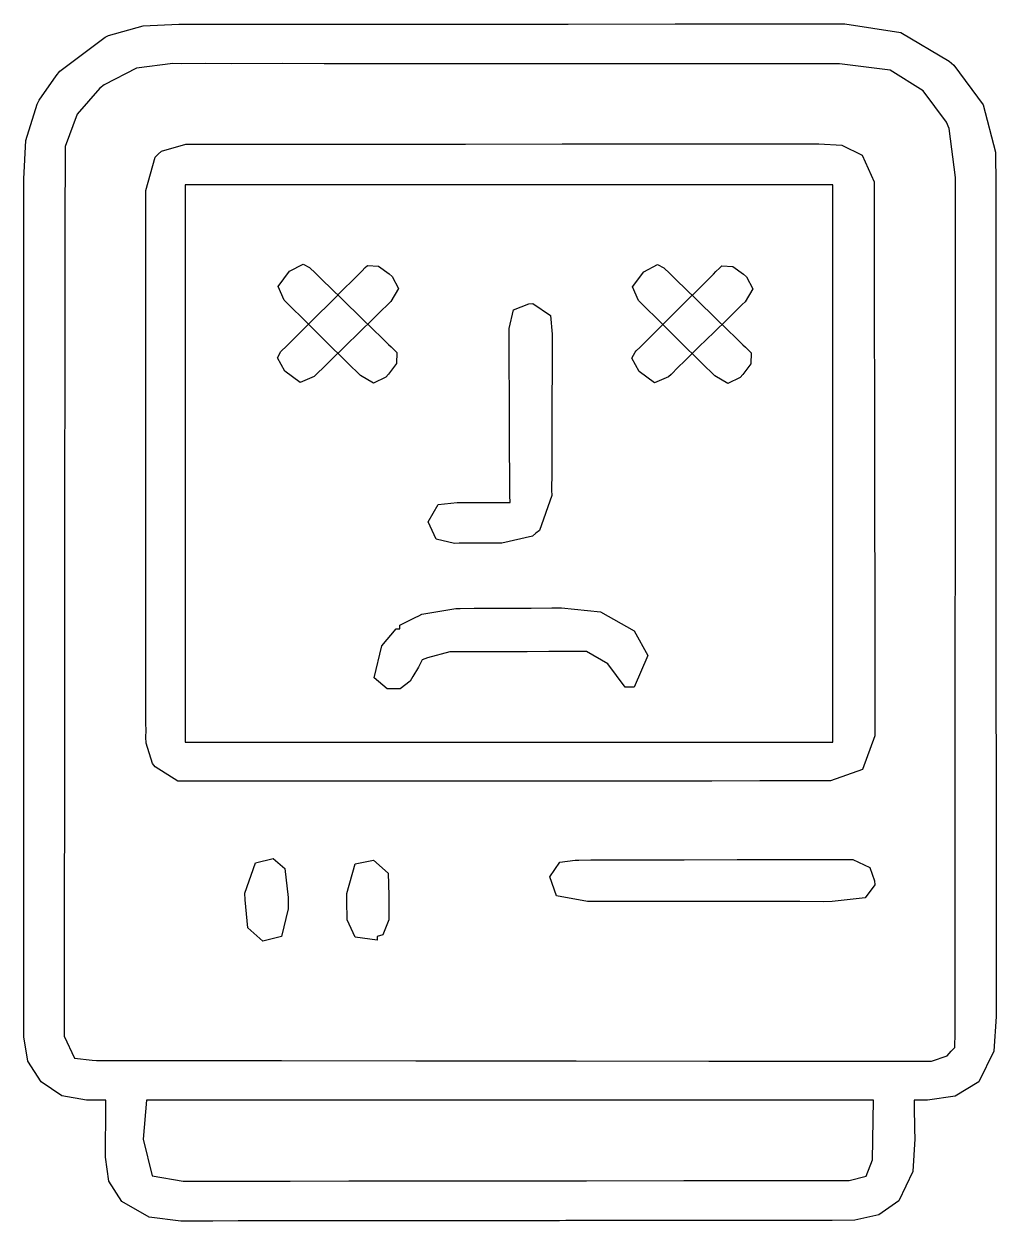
# Model space of a CAD drawing. Extents: x 0 to 15.9, y 0 to 19.6.
import ezdxf

# ---------------------------------------------------------------- set-up
doc = ezdxf.new("R2010")
doc.units = 0

msp = doc.modelspace()

# ---------------------------------------------------------------- linework, layer by layer
at = {"layer": 'Layer 1', "color": 7}
for points in [[(13.405336, 19.578948), (14.318223, 19.440162), (15.109885, 18.970458), (15.185609, 18.905087), (15.66626, 18.259902), (15.866699, 17.484504), (15.871091, 16.948621), (15.871593, 16.766709), (15.871593, 16.268817), (15.872123, 15.730867), (15.872387, 14.677959), (15.872625, 13.822456), (15.872625, 13.513952), (15.87289, 11.790538), (15.87289, 11.197819), (15.873419, 9.14111), (15.874186, 6.829104), (15.874186, 6.521103), (15.874689, 5.605408), (15.874689, 4.56385), (15.874954, 4.032382), (15.874689, 3.546105), (15.874954, 3.370131), (15.837773, 2.80607), (15.592035, 2.302512), (15.205231, 2.067414), (14.753836, 2.004063), (14.690786, 2.004592), (14.537328, 2.005888), (14.53963, 1.905373), (14.545583, 1.531226), (14.548678, 1.370254), (14.515662, 0.840327), (14.288752, 0.361796), (13.9593, 0.133156), (13.56607, 0.042947), (13.19994, 0.04038), (13.057568, 0.039851), (12.667678, 0.039349), (12.246515, 0.038555), (11.326401, 0.037523), (10.751754, 0.03702), (9.159625, 0.035988), (8.850328, 0.035988), (8.746982, 0.035724), (8.643371, 0.035724), (6.980943, 0.033925), (5.273298, 0.032099), (4.314687, 0.031067), (3.49874, 0.030564), (3.082736, 0.030035), (2.701101, 0.030035), (2.563643, 0.029533), (2.046085, 0.091005), (1.600137, 0.350181), (1.386284, 0.682219), (1.332453, 1.073392), (1.332713, 1.154248), (1.334779, 1.409015), (1.335554, 1.582397), (1.338396, 2.005888), (1.232719, 2.004327), (1.093709, 2.003031), (1.024203, 2.001999), (0.619759, 2.072332), (0.279807, 2.302248), (0.06275, 2.642098), (0.001013, 3.036042), (0.000754, 3.112268), (0.001013, 3.364443), (0.000496, 3.547137), (0.000754, 4.049157), (0.000237, 4.590732), (0.000237, 5.590406), (0.000496, 6.514383), (0.000496, 6.576401), (0.000237, 6.825215), (0.000754, 9.160213), (0.000754, 11.232956), (0.000237, 13.562794), (0.000496, 13.811344), (0.000496, 13.873097), (0.000237, 14.795777), (0.000496, 15.846093), (0.000496, 16.381476), (0.000754, 16.87241), (0.000754, 17.04939), (0.029452, 17.676351), (0.217795, 18.271536), (0.250093, 18.331739), (0.524753, 18.733265), (0.585731, 18.805869), (1.329096, 19.363458), (1.383613, 19.392913), (1.944534, 19.550715), (2.530829, 19.575072), (2.677077, 19.575589), (3.075248, 19.575589), (3.505963, 19.576106), (4.348289, 19.576623), (5.132222, 19.576623), (5.33066, 19.576881), (7.190228, 19.576623), (8.889089, 19.577656), (10.636528, 19.578431), (11.616305, 19.578948), (12.450376, 19.57869), (12.875138, 19.578948), (13.265292, 19.57869), (13.405336, 19.578948), (13.405336, 19.578948)], [(3.385551, 18.930151), (2.959996, 18.930411), (2.569585, 18.929892), (2.429025, 18.930411), (1.836612, 18.857048), (1.308167, 18.584953), (1.23892, 18.532242), (0.869513, 18.104702), (0.67539, 17.576489), (0.671255, 17.328959), (0.670996, 17.253253), (0.670739, 17.001331), (0.67048, 16.819441), (0.669705, 16.318162), (0.668929, 15.778148), (0.667379, 14.535322), (0.666863, 14.105375), (0.665053, 11.819483), (0.664797, 11.290053), (0.664797, 11.223642), (0.662212, 9.089939), (0.660145, 6.896546), (0.659886, 6.586746), (0.659886, 6.52523), (0.658335, 5.543892), (0.657819, 4.557924), (0.657044, 4.023334), (0.657044, 3.534728), (0.656528, 3.357484), (0.656785, 3.11719), (0.655753, 3.047155), (0.826025, 2.68801), (1.113606, 2.654434), (1.185951, 2.654169), (1.428055, 2.653905), (1.602463, 2.653376), (2.08357, 2.652873), (2.601626, 2.651841), (3.853757, 2.65028), (4.207214, 2.650015), (6.399839, 2.648216), (6.908077, 2.647952), (6.971894, 2.647952), (9.019582, 2.645385), (11.183527, 2.643322), (12.36354, 2.641761), (13.368135, 2.640993), (13.88103, 2.640199), (14.350241, 2.640199), (14.520262, 2.639697), (14.75074, 2.639961), (14.818183, 2.638929), (15.075781, 2.729867), (15.140127, 2.806596), (15.20032, 2.866048), (15.208072, 3.102188), (15.208337, 3.177382), (15.208072, 3.429556), (15.208601, 3.611219), (15.208601, 4.112207), (15.209104, 4.651718), (15.209369, 5.709786), (15.209633, 6.56968), (15.209633, 6.879216), (15.209871, 8.609615), (15.209871, 9.205694), (15.2104, 11.272484), (15.211168, 13.593274), (15.211168, 13.902545), (15.211697, 14.822659), (15.211697, 15.869349), (15.211961, 16.403701), (15.211697, 16.892809), (15.211961, 17.069802), (15.109885, 17.873111), (15.066494, 17.974914), (14.684839, 18.48531), (14.144316, 18.826797), (13.317759, 18.926275), (13.171497, 18.927051), (12.772559, 18.927051), (12.341342, 18.927566), (11.497454, 18.928085), (10.712754, 18.928085), (10.514052, 18.928342), (8.65242, 18.928085), (6.95123, 18.92886), (5.201993, 18.929892), (5.004058, 18.929892), (4.905607, 18.929636), (4.220654, 18.930411), (3.385551, 18.930151), (3.385551, 18.930151)], [(2.641493, 17.613756), (2.757034, 17.614335), (2.883769, 17.614057), (3.018575, 17.614465), (3.389123, 17.614751), (3.788696, 17.615346), (4.57165, 17.616036), (5.208052, 17.616375), (7.012243, 17.617127), (7.110509, 17.617119), (7.208908, 17.617111), (8.787331, 17.618492), (10.407849, 17.619701), (11.317723, 17.620481), (12.092475, 17.620749), (12.487683, 17.621066), (12.849712, 17.620931), (12.980442, 17.621278), (13.358488, 17.598828), (13.689604, 17.434723), (13.882247, 16.999182), (13.882961, 16.898789), (13.882802, 16.788484), (13.883331, 16.671301), (13.883966, 16.349038), (13.884945, 16.001562), (13.886401, 15.241573), (13.887089, 14.767017), (13.88865, 13.453072), (13.888703, 13.368114), (13.888729, 13.282971), (13.888808, 13.11213), (13.888861, 13.026537), (13.891534, 11.653722), (13.893782, 10.244209), (13.895291, 9.452841), (13.896031, 8.778922), (13.896693, 8.435176), (13.896481, 8.06222), (13.897963, 7.95292), (13.69352, 7.403699), (13.16946, 7.21812), (13.053255, 7.217538), (12.926229, 7.217829), (12.790789, 7.217406), (12.418917, 7.217115), (12.01773, 7.216533), (11.231919, 7.215845), (10.593348, 7.215501), (8.783335, 7.21476), (8.684752, 7.21476), (8.586089, 7.21476), (7.001925, 7.213384), (5.375771, 7.212167), (4.462642, 7.2114), (3.685377, 7.211135), (3.28874, 7.210818), (2.925706, 7.21095), (2.794314, 7.210606), (2.615792, 7.210977), (2.5156, 7.21095), (2.144469, 7.448175), (2.100678, 7.49916), (1.993659, 7.832403), (1.993128, 7.9326), (1.993474, 8.042667), (1.993125, 8.159613), (1.993008, 8.481213), (1.992585, 8.827949), (1.992217, 9.507425), (1.99209, 10.059689), (1.992037, 10.139011), (1.991926, 10.298581), (1.991847, 11.795697), (1.99109, 13.16547), (1.990373, 14.57157), (1.989929, 15.361138), (1.989892, 16.033391), (1.989741, 16.376396), (1.990053, 16.748241), (1.989378, 16.857726), (2.141408, 17.402806), (2.193435, 17.452275), (2.244995, 17.502903), (2.641493, 17.613756), (2.641493, 17.613756)], [(2.634154, 16.953645), (2.634154, 7.848569), (13.21137, 7.848569), (13.21137, 16.953645), (2.634154, 16.953645), (2.634154, 16.953645)], [(4.661847, 15.603735), (4.680685, 15.585637), (4.7431, 15.524995), (4.787894, 15.481735), (4.90939, 15.363652), (4.985167, 15.28978), (5.221969, 15.058455), (5.495971, 14.791941), (5.707452, 14.585778), (5.833976, 14.462773), (5.952668, 14.346674), (5.996456, 14.304367), (6.055723, 14.245921), (6.089404, 14.213086), (6.082313, 14.034652), (5.953276, 13.860027), (5.908165, 13.812111), (5.708616, 13.713633), (5.495918, 13.837961), (5.450701, 13.881352), (5.330104, 14.000653), (5.203422, 14.125351), (4.991676, 14.335615), (4.746196, 14.577735), (4.509658, 14.810779), (4.408985, 14.909733), (4.291245, 15.027102), (4.247774, 15.069833), (4.152392, 15.291289), (4.339293, 15.539547), (4.559718, 15.656942), (4.661847, 15.603735), (4.661847, 15.603735)], [(10.447668, 15.597543), (10.466533, 15.579446), (10.528948, 15.518803), (10.573716, 15.475544), (10.695212, 15.357461), (10.771015, 15.283589), (11.007791, 15.052264), (11.281793, 14.78575), (11.4933, 14.579587), (11.619797, 14.456582), (11.738489, 14.340483), (11.782304, 14.298176), (11.841571, 14.23973), (11.875226, 14.206895), (11.868162, 14.02846), (11.739098, 13.853836), (11.694013, 13.805893), (11.494438, 13.707442), (11.281766, 13.831743), (11.236523, 13.875161), (11.115926, 13.994435), (10.98927, 14.119159), (10.777497, 14.329423), (10.532017, 14.571543), (10.295507, 14.804588), (10.194806, 14.903542), (10.077093, 15.020911), (10.033622, 15.063641), (9.93824, 15.285097), (10.125115, 15.533356), (10.345539, 15.650751), (10.447668, 15.597543), (10.447668, 15.597543)], [(4.19536, 14.227453), (4.213722, 14.246), (4.27537, 14.307437), (4.319317, 14.351516), (4.439279, 14.471081), (4.514342, 14.545667), (4.749371, 14.778712), (5.020198, 15.048401), (5.229668, 15.256549), (5.354631, 15.381062), (5.472608, 15.497875), (5.515577, 15.540976), (5.574975, 15.599316), (5.608313, 15.632442), (5.789632, 15.625483), (5.967061, 15.498457), (6.015771, 15.454086), (6.11581, 15.25766), (5.989498, 15.048348), (5.945392, 15.003846), (5.824186, 14.885154), (5.697477, 14.760482), (5.483853, 14.55207), (5.237817, 14.310453), (5.001042, 14.077673), (4.9005, 13.978586), (4.781253, 13.862726), (4.737835, 13.819942), (4.512807, 13.726068), (4.26058, 13.910007), (4.141306, 14.126938), (4.19536, 14.227453), (4.19536, 14.227453)], [(9.981182, 14.221236), (9.999571, 14.239783), (10.061192, 14.301219), (10.105139, 14.345298), (10.225128, 14.464864), (10.300163, 14.539449), (10.535219, 14.772494), (10.80602, 15.042184), (11.01549, 15.250331), (11.140479, 15.374844), (11.25843, 15.491657), (11.301425, 15.534758), (11.360797, 15.593098), (11.394161, 15.626224), (11.575453, 15.619266), (11.752883, 15.492266), (11.801592, 15.447869), (11.901631, 15.251469), (11.775319, 15.042157), (11.73124, 14.997628), (11.610034, 14.878936), (11.483299, 14.754264), (11.269675, 14.545852), (11.023639, 14.304262), (10.786864, 14.071482), (10.686349, 13.972369), (10.567075, 13.856508), (10.523657, 13.813725), (10.298655, 13.719851), (10.046402, 13.903789), (9.927128, 14.12072), (9.981182, 14.221236), (9.981182, 14.221236)], [(8.244856, 15.00919), (8.31206, 15.014641), (8.6008, 14.818267), (8.626676, 14.511007), (8.627364, 14.418429), (8.625644, 14.11609), (8.625617, 13.905323), (8.623342, 13.463681), (8.621649, 12.89885), (8.620458, 12.463531), (8.620008, 12.255331), (8.617839, 11.963628), (8.618156, 11.87748), (8.421068, 11.308521), (8.361617, 11.261134), (8.302403, 11.212133), (7.802235, 11.101035), (7.718839, 11.100426), (7.54469, 11.100003), (7.278652, 11.097674), (7.10916, 11.09733), (7.029044, 11.096034), (6.732129, 11.167815), (6.598753, 11.448353), (6.762609, 11.733811), (7.072674, 11.766382), (7.147392, 11.766249), (7.384141, 11.765323), (7.544452, 11.764926), (7.93786, 11.763471), (7.93704, 11.878459), (7.931616, 12.950681), (7.928759, 13.50194), (7.926404, 14.033831), (7.925108, 14.236846), (7.924155, 14.521008), (7.922859, 14.605966), (7.995222, 14.909151), (8.244856, 15.00919), (8.244856, 15.00919)], [(5.929279, 8.720555), (5.718353, 8.898513), (5.847126, 9.422282), (6.079959, 9.699274), (6.140231, 9.699274), (6.140231, 9.758593), (6.336101, 9.858685), (6.390949, 9.887181), (6.446274, 9.914988), (6.496015, 9.940415), (7.050687, 10.034606), (7.121781, 10.035347), (7.352444, 10.036511), (7.514581, 10.037332), (7.853935, 10.038125), (8.285522, 10.040771), (8.620432, 10.041909), (8.779367, 10.04302), (9.414845, 9.979299), (9.967318, 9.669614), (10.189091, 9.26459), (9.967318, 8.750215), (9.816638, 8.750215), (9.537079, 9.131373), (9.187724, 9.328593), (9.054321, 9.328593), (8.980317, 9.329096), (8.739335, 9.328434), (8.57114, 9.328567), (8.219165, 9.327561), (7.76866, 9.327164), (7.421527, 9.326767), (7.255421, 9.326741), (7.023065, 9.325709), (6.954167, 9.326106), (6.592244, 9.224744), (6.501836, 9.195085), (6.441564, 9.076446), (6.353061, 8.924443), (6.307024, 8.846364), (6.141716, 8.721884), (5.929279, 8.720555), (5.929279, 8.720555)], [(4.067673, 5.949418), (4.261744, 5.787308), (4.312862, 5.314499), (4.31482, 5.126116), (4.208457, 4.677462), (3.903367, 4.600204), (3.65569, 4.8174), (3.611664, 5.275737), (3.607139, 5.383819), (3.778933, 5.880521), (4.067673, 5.949418), (4.067673, 5.949418)], [(5.707902, 5.920817), (5.948964, 5.713199), (5.958489, 5.347148), (5.959864, 5.167523), (5.959917, 5.052614), (5.960182, 4.947496), (5.858556, 4.70482), (5.768174, 4.67516), (5.768174, 4.615841), (5.40842, 4.667752), (5.280253, 4.946811), (5.2747, 5.264625), (5.272478, 5.378501), (5.406542, 5.861497), (5.707902, 5.920817), (5.707902, 5.920817)], [(9.000796, 5.925183), (9.060248, 5.9255), (9.258315, 5.926056), (9.399973, 5.926638), (9.785496, 5.927723), (10.02632, 5.928252), (10.779614, 5.929469), (11.649457, 5.931744), (12.321551, 5.933173), (12.723056, 5.934258), (13.10088, 5.934761), (13.239442, 5.935343), (13.428884, 5.935263), (13.535881, 5.935475), (13.814064, 5.802178), (13.891295, 5.585299), (13.897063, 5.518915), (13.738155, 5.306905), (13.19695, 5.24576), (13.05434, 5.244966), (12.66826, 5.24539), (12.263713, 5.245442), (11.584555, 5.246765), (10.799828, 5.247136), (10.044179, 5.247321), (9.722923, 5.247215), (9.344542, 5.2483), (9.205848, 5.248247), (8.694303, 5.340004), (8.589952, 5.650757), (8.751453, 5.891157), (9.000796, 5.925183), (9.000796, 5.925183)], [(2.001404, 2.005888), (1.946024, 1.365984), (2.095198, 0.77055), (2.600335, 0.682179), (2.738064, 0.682444), (3.11864, 0.682444), (3.534379, 0.682973), (4.349321, 0.683476), (5.306371, 0.684508), (7.010127, 0.686333), (8.670491, 0.688397), (9.186216, 0.688397), (10.773979, 0.689429), (11.347859, 0.689932), (12.267179, 0.691228), (12.68731, 0.692022), (13.077465, 0.69226), (13.219043, 0.692789), (13.415152, 0.692789), (13.47381, 0.693292), (13.753897, 0.760231), (13.859297, 1.027182), (13.874309, 2.005888), (2.001404, 2.005888), (2.001404, 2.005888)]]:
    msp.add_lwpolyline(points, close=True, dxfattribs=at)

doc.saveas('drawing.dxf')
